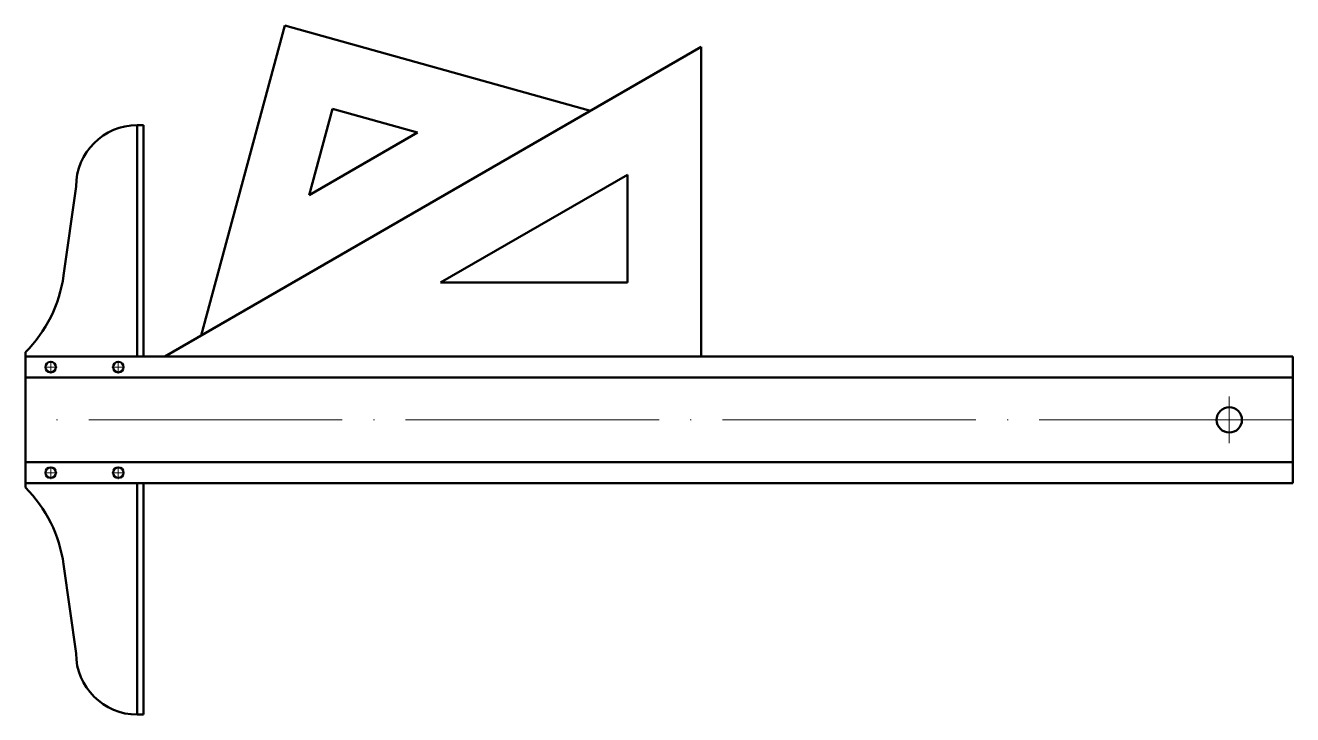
# Model space of a CAD drawing. Header units: millimetres. Extents: x 2685 to 2805, y 705 to 770.
import ezdxf

# ---------------------------------------------------------------- set-up
doc = ezdxf.new("R2010")
doc.units = ezdxf.units.MM
doc.linetypes.add('ACAD_ISO04W100', pattern=[30, 24, -2.95, 0.1, -2.95])
doc.layers.add('Contornos Visibles', color=7, linetype='Continuous', lineweight=50, true_color=0xffffff)
doc.layers.add('Ejes de revolución', color=6, linetype='ACAD_ISO04W100', lineweight=20, true_color=0xff00ff)

msp = doc.modelspace()

# ---------------------------------------------------------------- linework, layer by layer
at = {"layer": 'Contornos Visibles'}
for p, q in [((2701.78, 741.02), (2709.69, 770.37)), ((2738.63, 762.29), (2709.69, 770.37)), ((2698.32, 739.02), (2749.12, 768.35)), ((2749.12, 739.02), (2749.12, 768.35)), ((2711.99, 754.3), (2714.19, 762.47)), ((2722.24, 760.22), (2714.19, 762.47)), ((2695.72, 739.02), (2695.72, 760.92)), ((2695.72, 760.92), (2696.32, 760.92)), ((2696.32, 739.02), (2696.32, 760.92)), ((2711.99, 754.3), (2722.24, 760.22)), ((2724.44, 746.02), (2742.12, 756.22)), ((2742.12, 746.02), (2742.12, 756.22)), ((2689.92, 755.12), (2688.73, 746.68)), ((2724.44, 746.02), (2742.12, 746.02)), ((2685.12, 726.62), (2685.12, 739.42)), ((2685.12, 739.02), (2805.12, 739.02)), ((2805.12, 739.02), (2805.12, 727.02)), ((2685.12, 737.02), (2805.12, 737.02)), ((2685.12, 729.02), (2805.12, 729.02)), ((2685.12, 727.02), (2805.12, 727.02)), ((2695.72, 705.12), (2695.72, 727.02)), ((2696.32, 705.12), (2696.32, 727.02)), ((2689.92, 710.92), (2688.73, 719.36)), ((2695.72, 705.12), (2696.32, 705.12))]:
    msp.add_line(p, q, dxfattribs=at)
for centre, radius in [((2687.52, 738.02), 0.5), ((2693.92, 738.02), 0.5), ((2799.12, 733.02), 1.2), ((2687.52, 728.02), 0.5), ((2693.92, 728.02), 0.5)]:
    msp.add_circle(centre, radius, dxfattribs=at)
for centre, radius, start, end in [((2695.72, 755.12), 5.8, 90, 180), ((2676.06, 748.46), 12.8, 315.0685, 352), ((2676.06, 717.58), 12.8, 8, 44.9315), ((2695.72, 710.92), 5.8, 180, 270)]:
    msp.add_arc(centre, radius, start, end, dxfattribs=at)
at = {"layer": 'Ejes de revolución'}
for p, q in [((2686.92, 738.02), (2688.12, 738.02)), ((2687.52, 737.42), (2687.52, 738.62)), ((2693.32, 738.02), (2694.52, 738.02)), ((2693.92, 737.42), (2693.92, 738.62)), ((2799.12, 730.82), (2799.12, 735.22)), ((2805.12, 733.02), (2685.12, 733.02)), ((2687.52, 727.42), (2687.52, 728.62)), ((2693.92, 727.42), (2693.92, 728.62)), ((2686.92, 728.02), (2688.12, 728.02)), ((2693.32, 728.02), (2694.52, 728.02))]:
    msp.add_line(p, q, dxfattribs=at)

doc.saveas('drawing.dxf')
